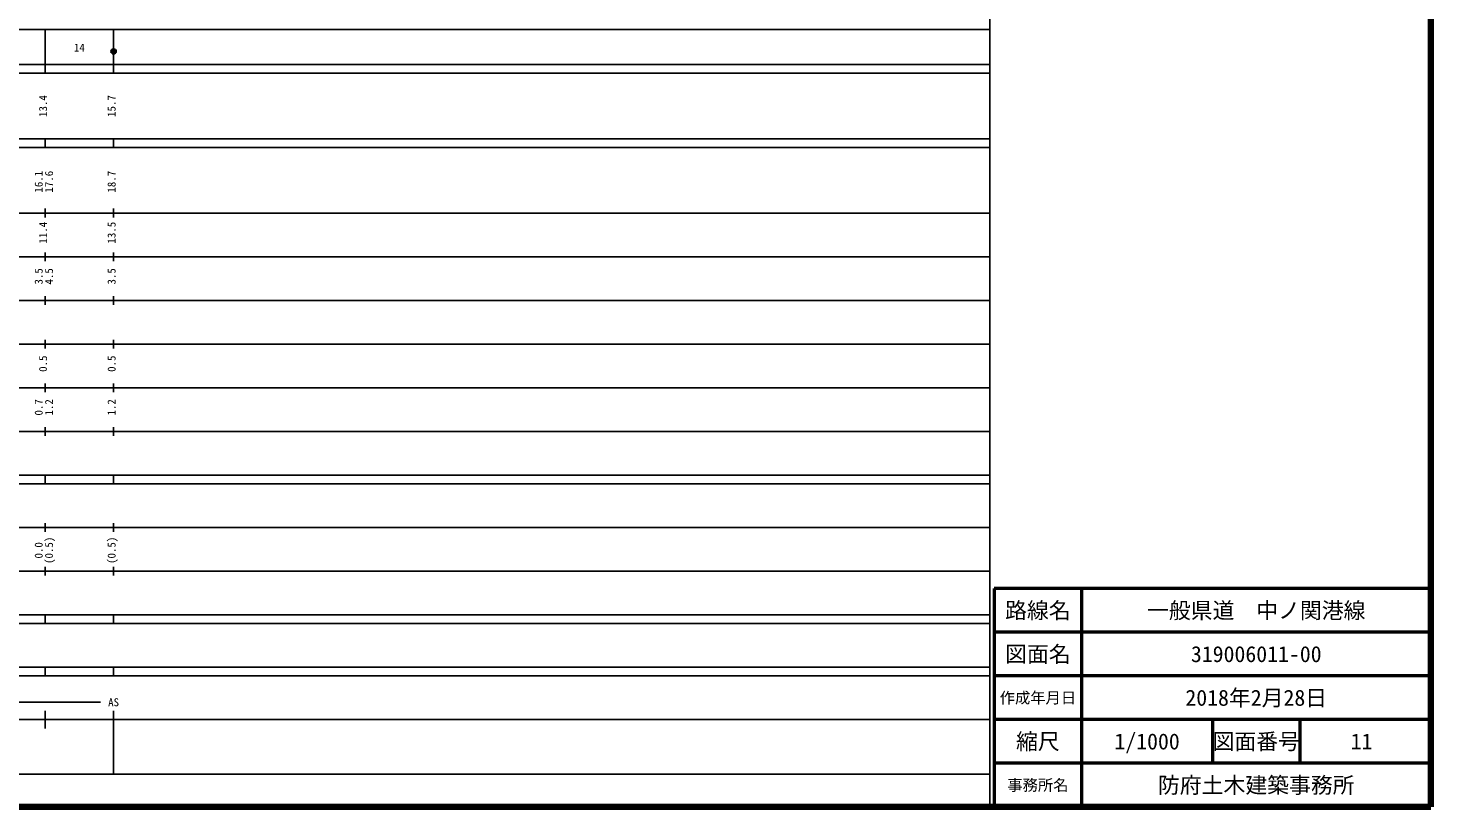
# Model space of a CAD drawing. Units: millimetres on the paper, enlarged 1000 times. Extents: x 40000 to 680000, y 20000 to 380000.
# Drawn here: x 358768 to 680000, y 20000 to 198357 of the extents above; entities that cross this region are included whole.
import ezdxf
from ezdxf.enums import TextEntityAlignment as Align

# ---------------------------------------------------------------- set-up
doc = ezdxf.new("R2010")
doc.units = ezdxf.units.MM
doc.header["$LTSCALE"] = 1000
for name, color, linetype, lineweight in [('M-TTL', 2, 'Continuous', 140), ('M-TTL-BAND', 7, 'Continuous', 25), ('M-TTL-FRAM', 2, 'Continuous', 50), ('M-TTL-LINE', 7, 'Continuous', 50)]:
    doc.layers.add(name, color=color, linetype=linetype, lineweight=lineweight)
doc.layers.add('M-TTL-TXT', color=7, linetype='Continuous')
doc.styles.add('ＭＳ ゴシック', font='')
doc.styles.get('ＭＳ ゴシック').set_extended_font_data('MS Gothic')

msp = doc.modelspace()

# ---------------------------------------------------------------- linework, layer by layer
at = {"layer": 'M-TTL'}
for p, q in [((680000, 20000), (680000, 380000)), ((40000, 20000), (680000, 20000))]:
    msp.add_line(p, q, dxfattribs=at)
at = {"layer": 'M-TTL-BAND'}
for p, q in [((579000, 20000), (579000, 370000)), ((122658, 198000), (579000, 198000)), ((362658, 188000), (362658, 198000)), ((378358, 188000), (378358, 198000)), ((40000, 190000), (579000, 190000)), ((40000, 188000), (579000, 188000)), ((40000, 173000), (579000, 173000)), ((40000, 171000), (579000, 171000)), ((362658, 171000), (362658, 173000)), ((378358, 171000), (378358, 173000)), ((40000, 156000), (579000, 156000)), ((362658, 155000), (362658, 157000)), ((378358, 155000), (378358, 157000)), ((46000, 146000), (579000, 146000)), ((362658, 145000), (362658, 147000)), ((378358, 145000), (378358, 147000)), ((52000, 136000), (579000, 136000)), ((362658, 135000), (362658, 137000)), ((378358, 135000), (378358, 137000)), ((46000, 126000), (579000, 126000)), ((362658, 125000), (362658, 127000)), ((378358, 125000), (378358, 127000)), ((52000, 116000), (579000, 116000)), ((362658, 115000), (362658, 117000)), ((378358, 115000), (378358, 117000)), ((362658, 105000), (362658, 107000)), ((378358, 105000), (378358, 107000)), ((46000, 106000), (579000, 106000)), ((40000, 96000), (579000, 96000)), ((40000, 94000), (579000, 94000)), ((362658, 94000), (362658, 96000)), ((378358, 94000), (378358, 96000)), ((49000, 84000), (579000, 84000)), ((362658, 83000), (362658, 85000)), ((378358, 83000), (378358, 85000)), ((40000, 74000), (579000, 74000)), ((362658, 73000), (362658, 75000)), ((378358, 73000), (378358, 75000)), ((40000, 64000), (579000, 64000)), ((40000, 62000), (579000, 62000)), ((362658, 62000), (362658, 64000)), ((378358, 62000), (378358, 64000)), ((40000, 52000), (579000, 52000)), ((362658, 50000), (362658, 52000)), ((378358, 50000), (378358, 52000)), ((40000, 50000), (579000, 50000)), ((125658, 44000), (375358, 44000)), ((362658, 38000), (362658, 42000)), ((378358, 27500), (378358, 42000)), ((40000, 40000), (579000, 40000)), ((122658, 27500), (579000, 27500))]:
    msp.add_line(p, q, dxfattribs=at)
for radius in [600, 500, 400, 300, 200, 100]:
    msp.add_circle((378358, 193000), radius, dxfattribs=at)
at = {"layer": 'M-TTL-FRAM'}
for p, q in [((680000, 70000), (580000, 70000)), ((580000, 70000), (580000, 20000))]:
    msp.add_line(p, q, dxfattribs=at)
at = {"layer": 'M-TTL-LINE'}
for p, q in [((600000, 70000), (600000, 20000)), ((680000, 60000), (580000, 60000)), ((680000, 50000), (580000, 50000)), ((680000, 40000), (580000, 40000)), ((630000, 40000), (630000, 30000)), ((650000, 40000), (650000, 30000)), ((680000, 30000), (580000, 30000))]:
    msp.add_line(p, q, dxfattribs=at)

# ---------------------------------------------------------------- texts
at = {"layer": 'M-TTL-BAND', "style": 'ＭＳ ゴシック'}
for s, p in [('14', (370508, 192405)), ('AS', (378358, 42500))]:
    msp.add_text(s, height=1833, dxfattribs=at).set_placement(p, align=Align.BOTTOM_CENTER)
for s, p in [('13.4', (363658, 180500)), ('15.7', (379358, 180500)), ('16.1', (362658, 163174)), ('17.6', (365028, 163174)), ('18.7', (379358, 163174)), ('11.4', (363658, 151500)), ('13.5', (379358, 151500)), ('3.5', (362658, 141500)), ('4.5', (365028, 141500)), ('3.5', (379358, 141500)), ('0.5', (363658, 121500)), ('0.5', (379358, 121500)), ('0.7', (362658, 111500)), ('1.2', (365028, 111500)), ('1.2', (379358, 111500)), ('0.0', (362658, 78764)), ('(0.5)', (365028, 78764)), ('(0.5)', (379358, 78764))]:
    msp.add_text(s, height=1833, rotation=90, dxfattribs=at).set_placement(p, align=Align.BOTTOM_CENTER)
at = {"layer": 'M-TTL-TXT', "style": 'ＭＳ ゴシック'}
for s, height, p in [('路線名', 3666, (590000, 65000)), ('路線名', 3666, (590000, 65000)), ('一般県道\u3000中ノ関港線', 3666, (640000, 65000)), ('図面名', 3666, (590000, 55000)), ('図面名', 3666, (590000, 55000)), ('319006011-00', 3666, (640000, 55000)), ('作成年月日', 2566, (590000, 45000)), ('作成年月日', 2566, (590000, 45000)), ('2018年2月28日', 3666, (640000, 45000)), ('縮尺', 3666, (590000, 35000)), ('縮尺', 3666, (590000, 35000)), ('1/1000', 3666, (615000, 35000)), ('図面番号', 3666, (640000, 35000)), ('図面番号', 3666, (640000, 35000)), ('11', 3666, (664125, 35000)), ('事務所名', 2566, (590000, 25000)), ('事務所名', 2566, (590000, 25000)), ('防府土木建築事務所', 3666, (640000, 25000))]:
    msp.add_text(s, height=height, dxfattribs=at).set_placement(p, align=Align.MIDDLE_CENTER)

doc.saveas('drawing.dxf')
